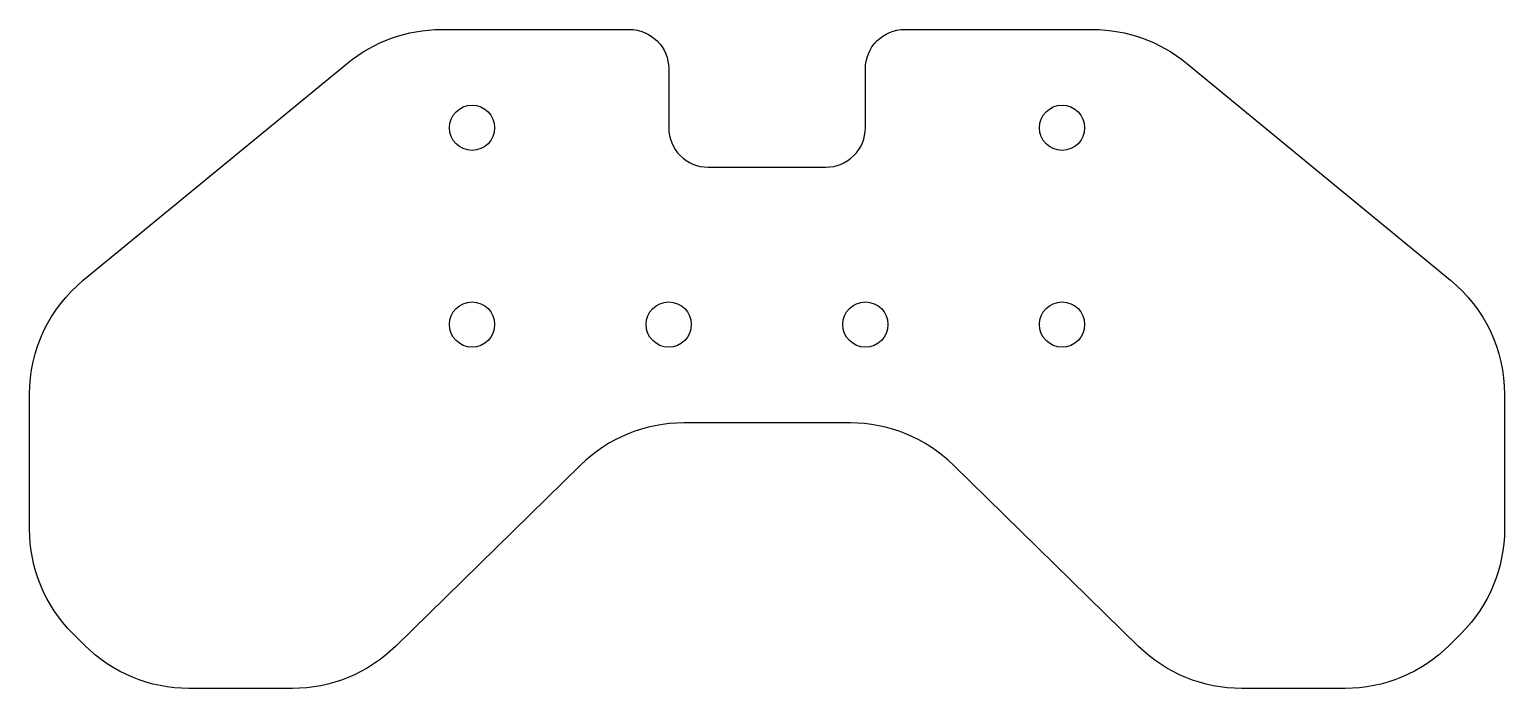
# Model space of a CAD drawing. Extents: x 158 to 308, y -120 to -53.
import ezdxf

# ---------------------------------------------------------------- set-up
doc = ezdxf.new("R2010")
doc.units = 0
doc.header["$MEASUREMENT"] = 0
doc.layers.get('0').update_dxf_attribs({"linetype": 'CONTINUOUS'})

msp = doc.modelspace()

# ---------------------------------------------------------------- linework, layer by layer
msp.add_lwpolyline([(218.53, -52.65, -0.414214), (222.53, -56.65), (222.53, -62.65, 0.414214), (226.53, -66.65), (238.53, -66.65, 0.414214), (242.53, -62.65), (242.53, -56.65, -0.414214), (246.53, -52.65), (265.65, -52.65, -0.173707), (275.18, -56.07), (302.05, -78.15, -0.224363), (307.53, -89.74), (307.53, -103.44, -0.198912), (303.13, -114.05), (301.92, -115.26, -0.198912), (291.31, -119.65), (280.8, -119.65, -0.196213), (270.3, -115.37), (251.48, -96.94, 0.196213), (240.98, -92.65), (224.07, -92.65, 0.196213), (213.57, -96.94), (194.75, -115.37, -0.196213), (184.26, -119.65), (173.74, -119.65, -0.198912), (163.13, -115.26), (161.92, -114.05, -0.198912), (157.53, -103.44), (157.53, -89.74, -0.224363), (163, -78.15), (189.88, -56.07, -0.173707), (199.4, -52.65)], format="xyb", close=True)
msp.add_lwpolyline([(218.53, -52.65, -0.414214), (222.53, -56.65), (222.53, -62.65, 0.414214), (226.53, -66.65), (238.53, -66.65, 0.414214), (242.53, -62.65), (242.53, -56.65, -0.414214), (246.53, -52.65), (265.65, -52.65, -0.173707), (275.18, -56.07), (302.05, -78.15, -0.224363), (307.53, -89.74), (307.53, -103.44, -0.198912), (303.13, -114.05), (301.92, -115.26, -0.198912), (291.31, -119.65), (280.8, -119.65, -0.196213), (270.3, -115.37), (251.48, -96.94, 0.196213), (240.98, -92.65), (224.07, -92.65, 0.196213), (213.57, -96.94), (194.75, -115.37, -0.196213), (184.26, -119.65), (173.74, -119.65, -0.198912), (163.13, -115.26), (161.92, -114.05, -0.198912), (157.53, -103.44), (157.53, -89.74, -0.224363), (163, -78.15), (189.88, -56.07, -0.173707), (199.4, -52.65)], format="xyb", close=True)
for centre in [(202.53, -62.65), (202.53, -62.65), (262.53, -62.65), (262.53, -62.65), (202.53, -82.65), (202.53, -82.65), (222.53, -82.65), (222.53, -82.65), (242.53, -82.65), (242.53, -82.65), (262.53, -82.65), (262.53, -82.65)]:
    msp.add_circle(centre, 2.3)

doc.saveas('drawing.dxf')
